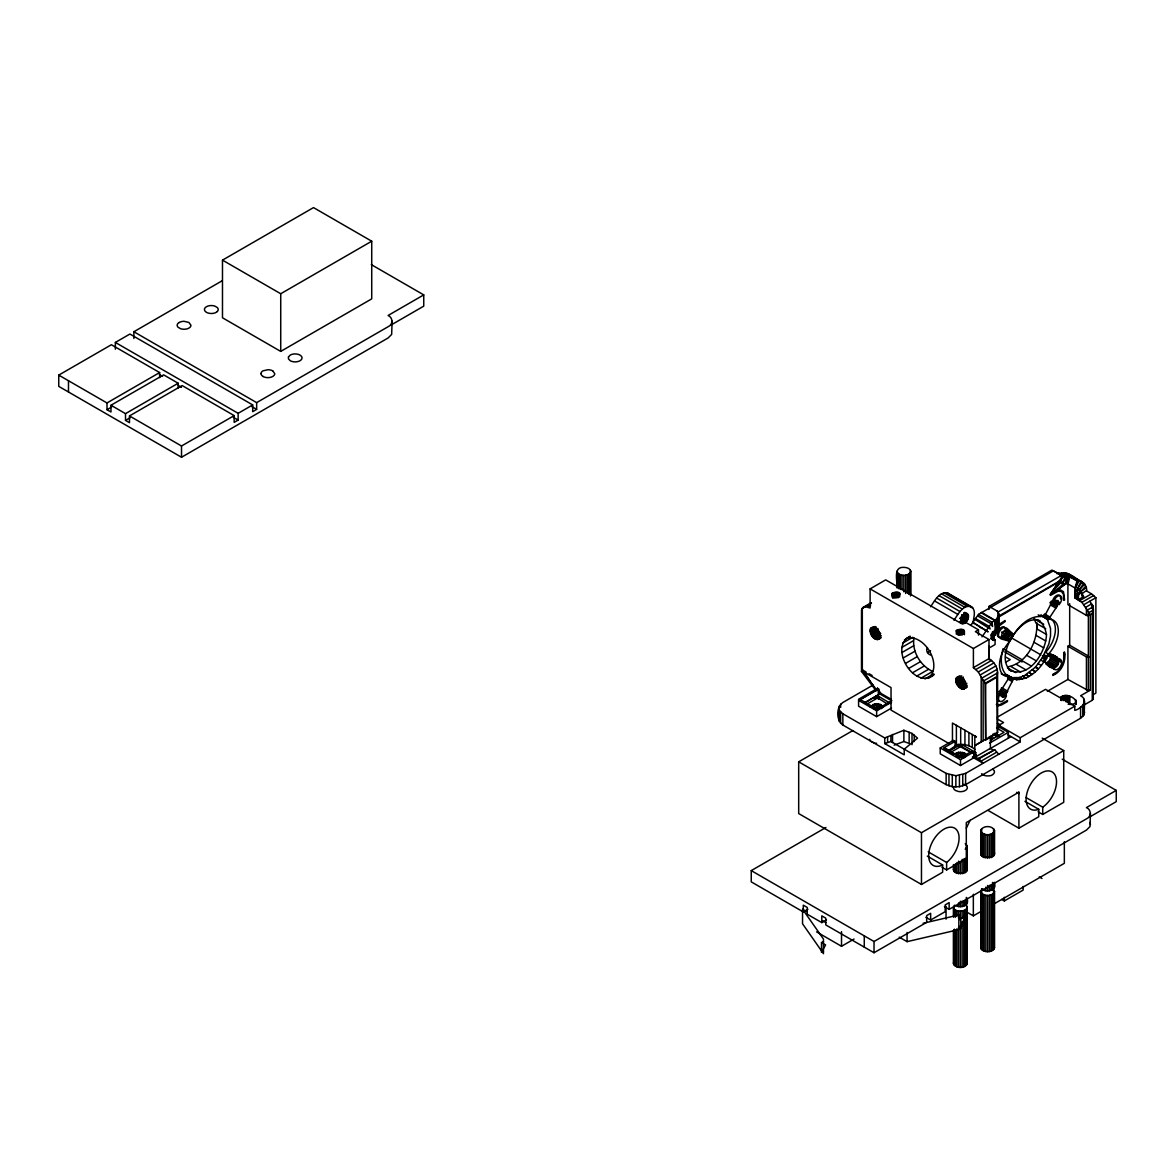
<?xml version="1.0" encoding="UTF-8"?>
<svg xmlns="http://www.w3.org/2000/svg" width="1175" height="1175" viewBox="0 0 1175 1175"><rect width="100%" height="100%" fill="white"/><g stroke="black" fill="none" stroke-linecap="round" stroke-linejoin="round"><path stroke-width="1.5" d="M958.536 746.14L962.046 745.728L961.826 747.447L971.123 752.587M947.843 751.192C962.252 740.617 955.172 747.168 962.017 747.329C964.176 744.025 959.373 744.186 956.391 744.656L956.391 725.327M997.237 611.117L998.721 614.246L998.735 628.346L992.067 638.025L995.078 639.729L995.078 644.561L988.998 648.071M988.204 810.486L1018.901 828.199L1018.901 792.2L1017.271 792.773M1088.373 611.837L1090.327 614.745L1090.327 690.136L1088.373 690.606L1088.373 611.837L1081.881 602.349L1074.978 598.016L1075.419 590.158L1077.343 589.042L1080.589 591.436L1077.343 589.042M1079.105 590.056L1077.167 591.172L1076.741 599.03L1077.416 593.404L1080.368 591.701L1083.614 596.636L1081.778 595.637M1083.614 596.636L1078.107 599.823L1078.782 594.197L1081.734 592.494M998.794 616.978L1060.364 581.023L1061.862 583.417L1065.842 576.763L1069.97 576.94L1077.049 581.023C1082.439 579.848 1086.669 585.312 1086.757 590.261L1081.749 593.918M955.892 680.663C956.009 672.1 966.393 679.664 965.571 684.996C965.453 693.558 955.069 685.98 955.892 680.663L961.737 677.285M1063.052 584.004L1056.134 591.069L1060.408 589.909L1063.463 591.686L1064.594 599.882L1063.727 600.41L1063.463 594.271L1061.524 591.51L1058.161 591.216L1050.377 595.402L1050.377 594.388L1065.182 584.269L1062.42 583.769L1066.401 577.116M1061.04 700.418L1061.201 696.981C1065.945 693.235 1073.832 696.893 1076.359 701.387L1074.728 703.634L1070.836 704.574M1001.217 673.789A23.324 13.468 -60 0 0 1006.358 674.993L1016.551 679.87L1025.687 678.166L1022.823 676.007L1025.687 678.166C1034.235 674.244 1041.344 666.959 1045.486 658.969L1042.563 657.28L1048.849 644.047L1050.538 635.881L1050.538 628.419L1047.439 619.636L1041.05 614.907M1042.563 657.28L1035.469 667.224L1025.995 674.406L1028.918 676.55L1025.995 674.861L1019.592 677.578L1010.955 677.652M958.536 745.009C963.221 743.305 970.756 745.626 974.824 749.327M866.46 704.368L875.346 699.242L874.964 696.76L874.964 697.891M1009.442 635.278L1008.194 637.438L1011.117 639.127L1008.826 640.772L1001.247 636.909L1005.022 634.162L1005.506 629.536L1012.336 633.472L1012.365 636.967L1009.442 635.278L1011.176 632.532M1005.227 695.071L1012.644 680.575L1012.365 678.092L1008.194 675.684M1007.665 666.857C1027.023 663.493 1038.083 641.124 1036.717 622.721L1036.717 628.845L1046.47 634.471C1046.088 652.096 1028.801 680.046 1008.752 669.735M1054.313 669.148A5.802 3.349 -60 0 1 1052.624 667.708C1048.922 667.62 1043.87 663.008 1045.486 658.969M1057.867 603.906L1056.766 606.755L1049.936 602.819L1051.434 601.101L1054.753 603.01L1053.255 604.728L1054.357 599.309M1051.052 654.681L1049.936 660.1L1045.794 663.772L1053.784 668.384A5.802 3.349 -60 0 0 1060.54 666.225A5.802 3.349 -60 0 0 1059.042 659.293L1050.626 653.741M1054.357 601.879L1059.042 604.582L1057.926 600.44L1053.784 601.541L1052.624 600.866L1045.515 614.319L1045.486 617.844L1040.83 615.406M1053.784 668.384L1057.926 664.712L1059.042 659.293M973.076 623.661C973.135 618.314 976.689 611.044 971.696 606.858L948.298 593.36C939.721 590.335 934.58 601.115 930.6 606.741M996.782 676.638L997.369 733.229L985.678 739.986L985.091 683.38L996.782 676.638C999.22 669.618 995.005 662.318 988.983 658.632L988.983 639.508L975.353 631.636L978.496 629.815L978.496 635.117M1083.512 705.323L1092.28 700.256L1092.28 613.629L1093.088 609.12L1092.28 605.154L1089.842 601.203M956.421 755.951L956.905 752.734L958.565 752.338L963.794 752.734L966.996 755.158M1019.636 677.343L1022.558 679.033M873.936 708.657L874.773 703.957L880.002 704.354L883.203 706.777M958.007 755.466L958.565 752.338L958.565 757.743M932.877 675.757C913.107 688.932 888.711 646.617 910.155 636.174M920.98 678.195L932.671 671.439C920.392 665.873 911.727 651.332 913.974 637.863M964.146 623.44L961.165 621.56L964.146 623.44C968.435 621.531 970.961 613.556 964.587 612.351M896.951 587.823C897.715 581.302 892.589 566.688 903.825 567.349C906.468 567.422 910.243 568.23 910.713 571.329L910.713 595.152M980.743 854.254L980.743 830.666C982.344 825.217 992.904 825.217 994.52 830.666L994.52 854.254M965.218 904.368C973.429 911.976 949.679 914.209 954.379 905.191M980.978 948.71L980.978 890.4L980.978 948.71C983.886 952.881 992.846 952.94 994.52 947.682L994.52 891.428L992.493 888.608M953.454 930.762L953.454 963.427C955.069 968.876 965.63 968.876 967.231 963.427L967.231 907.173M980.743 947.682L981.654 945.699M391.187 324.946L423.749 306.146L423.749 294.896L388.088 315.488C393.155 317.573 393.17 324.667 388.088 326.738L256.649 402.628L133.877 331.747L133.877 338.488M1090.327 690.136L1080.589 695.762C1089.225 700.153 1081.206 709.024 1074.773 710.361L1074.773 706.204L1045.544 689.328L997.34 717.161M873.04 685.069L842.842 702.503C836.101 707.042 836.086 720.481 842.842 725.019L946.125 784.65L952.293 786.707L959.432 786.707L965.6 784.65L1080.574 718.263L1084.158 714.694L1084.613 701.387M1089.578 817.051L1116.25 801.644L1116.25 790.393L1086.434 807.607C1091.502 809.692 1091.502 816.772 1086.434 818.857L874.024 941.498L751.251 870.616L751.251 881.867L803.289 911.932L807.93 909.244M1090.459 813.232L1090.003 826.539L1086.434 830.108L949.15 909.362L944.436 906.645M838.803 719.394L839.273 717.323M910.713 571.329C909.112 576.778 898.552 576.778 896.951 571.329M965.218 843.606L967.231 846.411L965.218 849.231M953.454 963.427L953.689 962.398M955.481 905.484C960.181 908.319 969.507 906.145 967.231 899.051M994.52 830.666C992.904 836.115 982.344 836.115 980.743 830.666M981.654 888.917C986.045 892.927 996.899 890.944 994.52 883.292M994.52 891.428C992.904 896.877 982.344 896.877 980.743 891.428M1065.182 584.269L1066.841 577.395L1053.299 570.874L978.481 614.437L972.841 622.339L988.116 631.856L972.768 622.456L971.005 625.056M1003.127 648.585C999.617 659.998 1000.307 674.7 1012.644 678.709M1016.595 677.902L1019.518 679.591M865.079 673.187L876.139 690.871L861.51 671.424L861.51 610.045L863.228 607.328L871.027 602.819M1089.563 615.142L1086.434 615.362L1067.913 604.67L1067.913 583.887L1069.97 576.94M1074.978 598.016L1074.978 587.97L1077.049 581.023M958.844 927.046L960.797 928.177L964.895 916.133L960.797 918.498L958.844 917.381M1013.717 677.931L1016.639 679.605M1038.186 614.892L1043.753 617.095M992.053 637.981C1006.446 621.355 982.065 638.936 995.078 639.729M1047.777 654.431L1046.925 656.722A9.65 5.567 -60 0 1 1044.178 660.879M998.251 625.923C998.735 637.746 993.786 630.255 996.767 618.931L998.721 614.246M1041.109 616.581C1028.859 615.538 1017.756 627.068 1012.365 636.967M991.979 638.657L996.606 631.871M1079.032 580.817L1075.624 587.897L1077.681 580.949L1063.801 572.93M1081.059 581.449L1077.637 588.528L1082.234 581.816C1075.081 578.834 1068.516 570.58 1060.026 573.459L1059.013 572.812M966.291 828.199L970.124 820.356M1011.117 639.127L1009.281 641.947A23.324 13.468 -60 0 0 999.528 664.947A23.324 13.468 -60 0 0 1009.281 676.683L1011.117 677.373L1008.077 679.165L999.984 692.046A5.802 3.349 -60 0 0 997.281 697.818A5.802 3.349 -60 0 0 999.587 700.99M1043.811 655.121L1046.734 656.81L1048.57 654.005A23.324 13.468 -60 0 0 1058.322 631.004A23.324 13.468 -60 0 0 1048.57 619.254L1045.647 617.565M821.501 952.264L825.599 944.95L821.501 942.585L821.501 952.264L823.455 951.133M928.485 678.283C942.938 665.476 925.459 634.97 907.232 637.863M1059.351 580.509L1050.377 594.388L1060.966 582.403M992.053 637.731L993.962 634.823M996.811 630.446L998.721 627.523M1048.57 619.254L1046.734 618.564L1049.995 617.066L1056.766 606.755M953.982 620.238C957.963 614.613 963.103 603.832 971.696 606.858M982.006 636.85L992.126 622.309L996.767 618.931M1058.675 582.403L1050.377 594.388L1060.129 581.346M869.897 706.777L874.773 703.957L874.773 707.556M956.332 630.578C958.227 642.901 972.944 624.748 956.332 630.578L956.332 634.118M1092.28 700.256L1093.088 699.14L1093.337 609.061L1092.53 605.096L1092.28 608.797M992.405 637.805L998.618 629.154L998.559 613.438M1061.48 700.52L1061.201 696.981L1060.643 699.404M892.031 593.448C893.822 605.757 908.686 587.662 892.031 593.448L892.031 596.988M995.974 619.622L996.62 632.341L997.413 631.489L997.413 618.212M992.288 638.128L998.353 629.962L998.412 611.793L1061.289 575.486L1061.289 579.995L1060.129 581.566M992.361 632.238L995.254 634.309L993.198 636.967M992.258 638.275L995.254 634.309L992.86 632.914M992.567 631.959L995.886 633.457L997.957 630.74L997.957 617.462M890.65 703.531L878.283 696.173L875.845 696.246L874.92 697.407L878.518 697.656M1046.734 656.81L1049.025 654.71L1056.766 657.045L1057.867 658.617A5.802 3.349 -60 0 1 1059.967 659.366M863.038 670.249L861.51 671.424L863.038 670.249L866.063 671.997M997.883 626.877L1005.139 621.516L1005.11 620.518L999.47 624.131M1085.7 586.281L1080.163 592.112L1086.42 587.544M927.486 647.733C925.254 650.186 927.971 654.842 931.026 655.092M1063.713 584.137L1056.134 591.069L1065.196 584.034M884.731 737.944L903.883 730.262L912.02 733.45L917.528 738.15L904.221 749.209L904.221 754.835L884.731 743.569L884.731 737.944L842.842 713.768L839.258 710.199L838.803 708.143M964.675 680.663L956.817 683.909L963.735 678.665M954.379 754.188L956.905 752.734L956.905 756.333M981.654 889.431L982.755 888.608M179.188 322.464L178.086 323.287A6.903 3.995 0 0 0 178.071 327.252L180.612 328.721A6.903 3.995 0 0 0 187.501 328.721L188.925 328.089A6.83 3.951 0 0 0 190.938 325.284L188.925 322.464L184.049 321.304A6.83 3.951 0 0 0 179.261 322.508M878.195 639.406C882.866 635.558 876.418 624.689 870.939 627.861C867.723 633.31 875.434 643.548 881.132 637.717M963.324 677.05L956.2 682.264L963.515 678.048M1006.402 695.747A5.802 3.349 -60 0 1 999.646 701.387A5.802 3.349 -60 0 1 1001.144 692.721L1002.26 696.863L1006.402 695.747L998.897 691.414M966.129 686.332L961.282 688.741L966.496 684.981M1065.842 576.763L1063.786 576.793L1060.129 579.319L1061.289 579.995L998.412 616.288M1060.203 580.2L1063.786 576.793L1056.957 572.857L1057.045 573.738M960.915 676.932L955.921 679.209L960.43 676.227M966.775 687.213L963.632 689.02L966.658 687.111M959.358 676.095L956.274 678.004L959.197 676.315M975.47 755.334L975.661 752.955M222.486 260.13L313.505 207.593L371.726 241.213L371.726 298.861L280.722 351.398L222.486 317.779L222.486 260.13L280.722 293.75L371.726 241.213M392.127 321.113L391.657 334.434L388.088 337.989L181.523 457.251L58.75 386.369L58.75 375.119L111.39 344.73L159.638 372.563L159.638 377.616M115.37 349.181L115.37 342.439L129.911 334.038L252.684 404.92L252.684 411.676L256.649 409.37L256.649 402.628M133.877 331.747L222.251 280.722M58.75 375.119L106.998 402.952L159.638 372.563M106.998 402.952L106.998 409.708L110.979 411.999L110.979 405.243L163.619 374.854L178.159 383.241L178.159 388.308M106.998 409.708L111.64 407.02M110.979 405.243L125.505 413.644L178.159 383.241M125.505 413.644L125.505 420.386L129.485 422.692L129.485 415.935L182.125 385.547L234.163 415.612L234.163 422.368L238.143 420.062L238.143 413.321L252.684 404.92M125.505 420.386L130.161 417.712M181.523 457.251L181.523 446.001L234.163 415.612M863.228 607.328L865.241 606.697L870.117 608.004L870.117 588.881L885.7 579.877L961.708 623.763L964.851 621.942L978.496 629.815M861.936 608.606L871.483 603.098M867.591 606.932L870.704 605.14M873.289 627.171L870.367 628.86L875.272 626.51M875.977 626.774L870.132 630.153L876.021 627.538M876.065 628.287L870.205 631.665L877.784 628.463M877.931 629.066L870.616 633.296L878.371 630.094M878.636 630.696L871.321 634.911L879.238 631.651M879.59 632.223L872.291 636.439L880.31 633.031M880.736 633.531L873.422 637.746L879.899 634.882M880.516 635.381L874.67 638.759L881.162 635.69M880.325 636.865L875.948 639.391L880.78 636.938M880.075 637.922L877.152 639.611L880.339 637.863M904.442 639.905L910.287 636.527M902.562 643.18L912.799 637.276M901.724 647.484L913.416 640.727M901.989 652.507L913.68 645.751M989.056 609.384L989.056 606.388L1051.933 570.095L1061.289 575.486M903.34 657.897L915.031 651.156M905.675 663.317L917.367 656.561M927.486 652.522L930.571 650.744M908.833 668.369L920.539 661.613M864.785 702.856L880.751 693.294L877.534 688.3L858.587 699.242L858.587 706.219L876.668 716.647L891.546 708.055M860.35 699.58L878.694 688.976M912.623 672.717L924.314 665.961M864.594 702.753L879.84 693.955L890.665 700.197M916.764 676.066L928.456 669.324M870.117 588.881L973.399 648.512L988.983 639.508M924.975 678.959L933.743 673.892M931.29 676.242L934.213 674.553M891.869 700.667L877.064 709.215L860.159 699.463L878.371 688.947L878.562 694.91L878.562 689.064L877.387 688.388M891.546 702.209L876.668 710.802L858.587 700.359M941.998 867.282L946.609 869.941L946.609 862.465A21.503 12.411 -60 0 0 956.274 829.447A21.503 12.411 -60 0 0 930.659 845.721A21.503 12.411 -60 0 0 942.644 864.976L942.644 872.232L921.464 884.452L798.692 813.57L798.692 761.826L852.815 730.571M1079.619 600.689L1091.502 593.83L1095.878 597.722L1095.878 693.118L1092.868 694.866M1081.881 602.349L1093.763 595.475M997.59 671.924L997.59 732.422L974.809 745.582L983.137 740.764L983.137 680.266L978.276 671.953L973.399 667.635L988.983 658.632M1083.996 604.582L1095.878 597.722M955.921 679.209L961.767 675.831M975.926 669.471L991.509 660.482M1085.817 607.24L1091.663 603.862M956.817 683.909L964.132 679.679M978.276 671.953L993.859 662.95M1087.521 609.957L1092.985 606.887M965.013 681.25L957.698 685.48L965.688 682.117M964.631 683.483L958.785 686.861L966.863 683.336M980.288 674.905L995.886 665.917M1089.313 612.381L1092.691 610.427M960.004 687.977L965.865 684.599M1005.536 662.333L1010.221 659.63L1005.536 656.928M961.282 688.741L967.128 685.363M1090.327 614.745L1092.28 613.629M962.516 689.093L966.908 686.553M982.109 677.975L997.164 669.295M963.632 689.02L966.555 687.331M983.137 680.266L983.96 680.736L997.252 673.069M983.96 680.736L985.678 683.718L997.369 676.976M1047.351 691.311L1067.913 679.444L1067.913 646.25L1069.676 645.237L1088.035 655.826M1067.913 646.25L1086.434 656.928L1089.563 656.722M953.41 753.763L944.186 747.682L961.106 757.449L972.151 751.075L973.752 752L973.752 757.846L960.504 765.498L940.235 753.807L940.235 747.946L953.38 740.367L955.113 741.366L955.113 747.212L948.152 751.236M944.186 747.682L955.113 741.366M958.727 745.126L954.922 747.094M948.695 751.251L959.02 745.303M949.826 752.867L959.02 747.55M998.765 728.103L998.765 725.327L1003.567 722.552L997.34 718.953M751.251 870.616L825.922 827.494M997.59 732.422L990.393 736.578L990.393 748.343L974.809 757.332L979.127 758.727L994.711 749.723L998.735 754.262M990.496 740.118L1004.023 732.319L996.532 727.986M940.235 747.946L960.504 759.652L973.752 752M989.57 743.129L1008.312 732.319L1008.312 738.164M973.326 756.245L975.852 755.011L973.517 756.362M989.57 748.974L1011.043 736.578M977.541 758.918L994.711 749.723M998.765 725.327L1020.208 737.709L1074.773 706.204M979.127 758.727L981.022 761.194L996.62 752.206M884.731 743.569L890.914 741.513L946.125 773.385L955.862 775.72L965.6 773.385L1020.208 741.866L1020.208 737.709M798.692 761.826L921.464 832.708L1063.727 750.575L1063.727 802.319L1042.724 814.451L1038.112 811.793M1018.901 792.2L966.291 822.573L966.32 871.997M803.289 911.932L803.289 905.176L807.254 907.467L807.254 914.223L821.795 922.61L826.436 919.937M946.609 869.941L966.291 858.572M1018.901 828.199L1038.759 816.743L1038.759 809.296A21.503 12.411 -60 0 1 1028.83 787.735A21.503 12.411 -60 0 1 1054.445 774.061A21.503 12.411 -60 0 1 1042.739 807.166M821.501 942.585L823.455 941.469M816.581 931.878L841.52 946.286L854.049 939.045M821.795 922.61L821.795 915.868L825.775 918.16L825.775 924.916L874.024 952.749L926.664 922.346L926.664 915.604L930.644 913.298L930.644 920.054L945.17 911.668L945.17 904.912L949.15 902.62L949.15 909.362M967.04 912.226L973.341 915.854L981.184 911.33M993.727 904.074L1064.344 863.317L1064.344 841.697M1001.688 899.404L1004.346 900.946L1023.146 890.077L1023.146 886.42M998.794 637.232A5.802 3.349 -60 0 1 999 629.58A5.802 3.349 -60 0 1 1005.227 628.228L1006.402 628.904L1002.26 632.576L1001.144 637.996L999.984 637.32L1001.085 638.906L1008.077 640.845M894.146 745.141L903.883 741.513L909.156 743.437L909.156 732.187M1093.088 699.14L1093.337 609.061M923.139 923.286L958.844 914.958L958.844 929.587L907.071 941.66L899.242 937.136M1082.248 595.842L1082.909 596.709M1005.227 628.228L1007.151 628.405L1012.336 633.472M997.443 706.028L1001.717 704.868L1007.474 701.548L1007.474 700.55L999.69 704.721L996.327 704.427M1045.104 660.908L1044.223 660.982L1045.207 661.775M960.181 621.869L963.162 623.705C957.478 622.471 963.015 611.705 967.715 614.158M1067.913 679.444L1088.373 690.606M989.409 736.593L993.595 738.443M1068.09 704.148L1069.412 704.457M1046.47 634.471C1038.142 592.141 987.764 653.608 1011.528 671.336M1012.365 678.092L1014.098 678.842M1054.416 673.437L1055.4 673.877M262.98 376.47L264.404 377.102A6.903 3.995 0 0 0 271.293 377.102L272.718 376.47A6.83 3.951 0 0 0 274.744 373.665L272.718 370.845M963.882 784.254L966.408 785.708A6.903 3.995 0 0 1 966.408 789.688L965.307 790.511A6.859 3.966 0 0 1 958.653 791.539L955.569 790.511A6.932 4.01 0 0 1 953.542 787.691A6.903 3.995 0 0 1 953.748 786.663M961.87 615.054L968.244 618.3L963.618 615.347M963.823 613.379L968.494 615.847L964.058 613.13M1060.129 574.81L1063.786 576.793M1067.164 573.429L1083.776 583.255L1079.193 589.967L1084.731 584.122L1065.152 572.798M1061.451 573.18L1068.266 577.116L1066.21 584.063L1067.869 577.189L1061.054 573.253M1086.875 591.157L1091.502 593.83M1067.913 583.887L1074.978 587.97M1075.419 590.158L1077.167 591.172M1081.264 593.698L1082.63 594.491M1077.416 593.404L1078.782 594.197M1075.404 597.297L1078.767 599.074M1088.373 615.832L1086.434 615.362L1086.434 608.518M1055.914 600.205L1059.042 602.011M1054.504 600.513L1059.189 603.216M1053.931 603.318L1057.441 605.345M1050.421 604.905L1055.87 608.062M1044.546 613.923L1049.995 617.066M1043.562 614.863L1049.025 618.021M1044.12 616.185L1048.217 618.549M1042.592 616.229L1046.837 618.549M1045.324 618.006L1048.247 619.695M1037.878 619.724L1040.462 621.222M1033.971 618.608L1043.723 624.233M1045.765 628.757L1036.027 623.132L1034.661 620.121M1088.373 657.398L1086.434 656.928L1086.434 690.136M989.056 606.388L998.412 611.793M1036.027 635.367L1045.765 640.992M1033.971 642.24L1043.723 647.866M981.433 612.366L995.078 620.238L995.078 631.46M946.316 592.655L969.713 606.153M981.022 612.66L994.652 620.532L995.078 624.748M951.353 595.769L973.194 608.371M1052.668 654.681L1056.766 657.045M1053.138 655.195L1057.441 657.677M943.995 592.802L967.377 606.315M1045.324 652.242L1050.626 655.327M1051.199 655.885L1059.189 660.497M978.481 614.437L992.126 622.309L992.537 626.525L991.465 623.925L977.835 616.053M1005.829 630.226L1012.644 634.162M1052.815 657.251L1048.423 654.725L1047.454 655.283L1059.042 661.863M371.315 264.625L423.749 294.896M941.483 593.801L964.866 607.313M1005.932 631.092L1012.747 635.029M1005.829 632.091L1012.644 636.028M1050.626 658.69L1058.616 663.302M1005.506 633.134L1009.413 635.381M938.957 595.578L962.34 609.091M1001.511 632.106L1004.713 633.986M1005.022 634.162L1008.914 636.424M1010.911 637.54L1040.462 654.637M1042.298 655.665L1046.998 658.382M1049.936 660.1L1057.926 664.712M975.456 618.476L989.1 626.363L990.172 628.948L974.898 619.431M1004.375 635.117L1008.268 637.364M1049.055 661.408L1057.045 666.019M1003.612 635.91L1010.441 639.846M1042.284 658.235L1045.207 659.909M963.823 613.144L968.494 615.847M994.153 630.461L996.929 632.062M936.578 598.016L959.96 611.514M1002.818 636.498L1009.633 640.434M1048.012 662.494L1056.002 667.106M963.823 614.319L968.508 617.022M1002.011 636.835L1008.826 640.772M992.713 631.621L995.886 633.457M1046.91 663.302L1054.9 667.914M962.002 614.701L968.244 618.3M992.464 632.106L995.563 633.883M1040.83 660.042L1043.973 661.98M1048.849 666.24L1051.581 667.811M961.502 616.008L967.745 619.622M991.538 633.501L994.549 635.234M934.522 600.924L957.919 614.422M979.025 626.613L982.05 628.361M967.025 620.87L960.974 616.934M1026.495 655.209L1036.233 660.835M959.916 618.373L966.144 621.972L960.151 618.079M960.489 620.136L965.174 622.838L960.695 619.974M991.48 638.392L994.432 640.096M990.657 638.613L993.609 640.331M960.048 621.913L963.162 623.705M1035.381 667.062L1038.392 668.898L1035.469 667.224M1005.124 649.951L1022.382 659.909M1021.56 660.423L1031.297 666.049M1004.654 651.919L1022.088 661.995M1035.263 671.703L1032.311 669.809L1035.234 671.498M1016.257 664.286L1025.995 669.912M1029.197 672.555L1032.149 674.435L1029.227 672.746M1025.995 674.641L1028.918 676.33M1010.955 666.533L1020.708 672.159M1022.779 676.242L1025.702 677.931M1007.416 667.826L1015.773 672.658M1006.681 674.567L1009.604 676.257M1009.589 677.755L1012.747 679.591M1007.9 677.828L1012.644 680.575M1007.577 678.886L1012.336 681.632M1001.497 687.61L1007.827 691.267M1000.821 689.02L1007.151 692.677M999.925 690.327L1006.27 693.984M1000.674 693.896L1005.286 696.555M1001.1 695.248L1004.184 697.025M1000.072 695.35L1003.142 697.127M1042.24 738.164L1063.727 750.575M1062.229 759.197L1116.25 790.393M997.34 723.124L1000.454 724.916M997.369 726.003L1008.312 732.319M1007.974 734.816L1020.208 741.866M995.592 733.802L999.998 736.343M994.623 733.464L999.323 736.167M994.344 733.523L998.985 736.211M992.787 734.169L997.428 736.842M869.074 673.73L872.1 675.478M976.41 736.887L952.455 723.051L952.455 742.086M990.393 748.343L993.125 749.914M879.576 692.618L891.384 699.433M962.413 744.862L976.058 752.734M875.346 699.242C877.152 695.997 884.746 702.87 887.61 704.045M962.413 747.109L976.058 754.982M949.297 743.731L891.032 710.097L891.032 687.595L862.318 671.013L862.318 608.165M972.357 757.038L973.752 757.846M956.494 755.54L959.564 757.317M943.98 748.548L953.219 753.88M956.303 755.657L959.373 757.434M1018.901 793.712L1016.566 792.361M1025.834 797.428L1042.724 807.181L1042.724 814.451M1024.938 801.321L1038.759 809.296M251.935 406.653L256.649 409.37M115.37 342.439L238.143 413.321M1039.258 876.902L1041.99 878.474M159.447 374.634L162.591 376.441M178.336 385.532L181.479 387.353M233.414 417.345L238.143 420.062M928.191 851.831L946.609 862.465M927.295 856.105L942.644 864.976M925.915 917.322L930.644 920.054M804.097 910.052L807.225 911.859M822.808 920.862L825.922 922.654M976.234 736.784L974.809 735.961L974.809 758.462L983.137 763.265L981.022 761.194M129.485 415.935L181.523 446.001M992.86 769.302C996.987 771.74 992.508 776.132 989.13 775.838A6.815 3.936 0 0 1 983.96 775.28L981.58 773.737M1068.339 573.797L1070.836 576.102M990.643 634.823L993.066 637.114M948.298 593.36L949.797 594.858M1038.377 663.89L1041.109 665.3M862.23 670.646L876.741 690.18M993.595 884.937L994.52 886.919M966.305 867.165L967.231 869.148A6.83 3.951 0 0 1 965.218 871.953L963.794 872.599A6.903 3.995 0 0 1 956.905 872.599L954.379 871.13A6.903 3.995 0 0 1 953.439 869.133M966.32 900.682L967.231 902.679M993.595 945.699L994.52 947.682M966.305 961.444L967.231 963.427M803.582 910.654L823.455 939.045L823.455 953.674L802.54 923.785L802.54 909.156M877.534 688.3L878.9 691.179M1084.143 710.581L1084.613 712.637M1090.003 822.427L1090.459 824.483M961.238 756.773L960.342 752.206L960.342 757.611M877.74 709.92L876.55 703.825L876.668 716.647M962.957 757.038L962.119 752.338L962.119 757.743M879.164 708.657L878.327 703.957L878.327 709.362M991.553 740.191L991.068 736.989L991.068 740.588M964.264 755.951L963.794 752.734L963.794 758.139M880.472 707.57L880.002 704.354L880.002 707.952M1064.242 652.345L1064.594 654.96M965.586 756.641L965.218 753.366L965.218 756.964M881.779 708.261L881.412 704.985L881.412 708.584M1075.771 703.223L1075.61 699.801L1075.61 704.618M1076.212 704.016L1076.168 700.564L1076.168 703.781M1092.53 605.096L1092.53 608.723M1084.143 699.331L1084.158 714.694M1082.777 705.367L1082.777 716.618M1080.574 707.012L1080.574 718.263M1069.676 603.656L1069.676 645.237M1069.867 696.32L1069.867 704.354M1068.721 695.82L1068.721 703.854M1067.399 695.497L1067.399 701.93M1065.975 695.394L1065.975 701.813M1064.535 695.497L1064.535 700.329M1063.213 695.82L1063.213 700.638M1062.068 696.32L1062.068 699.536M1061.201 696.981L1061.201 700.197M1045.677 655.312L1045.677 660.423M1004.346 897.289L1004.346 900.946M994.285 829.638L994.285 855.297M994.285 882.263L994.285 887.962M994.285 890.4L994.285 948.71M994.123 636.718L994.123 640.008M993.595 828.683L993.595 856.252M993.595 883.468L993.595 888.917M993.595 889.431L993.595 949.664M993.257 637.144L993.257 640.478M992.493 833.486L992.493 857.074M992.493 882.484L992.493 889.739M992.493 894.234L992.493 950.487M991.068 834.118L991.068 857.706M991.068 884.922L991.068 890.371M991.068 894.865L991.068 951.133M989.409 834.514L989.409 858.102M989.409 885.318L989.409 890.768M989.409 895.262L989.409 951.53M989.218 646.162L989.218 659.939M987.632 834.647L987.632 858.235M987.632 885.451L987.632 890.9M987.632 895.394L987.632 951.662M985.84 834.514L985.84 858.102M985.84 887.14L985.84 890.768M985.84 895.262L985.84 951.53M985.678 683.718L985.678 739.986M984.18 834.118L984.18 857.706M984.18 894.865L984.18 951.133M982.755 833.486L982.755 857.074M982.755 894.234L982.755 950.487M981.654 828.683L981.654 856.252M981.654 891.252L981.654 949.664M981.198 676.785L981.198 741.895M980.978 829.638L980.978 855.297M973.399 648.512L973.399 667.635M973.341 894.234L973.341 915.854M972.268 734.492L972.268 747.315M968.905 732.554L968.905 745.758M967.231 846.411L967.231 870.014M966.996 845.383L966.996 871.042M966.996 898.008L966.996 903.707M966.996 906.145L966.996 964.455M966.32 897.406L966.32 904.662M966.305 909.171L966.305 965.424M965.6 773.385L965.6 784.65M965.218 858.308L965.218 872.819M965.218 900.035L965.218 905.484M965.218 909.993L965.218 966.247M964.939 730.262L964.939 744.759M964.411 631.195L964.411 634.735M963.97 630.578L963.97 634.118M963.794 858.94L963.794 873.451M963.794 900.682L963.794 906.116M963.794 910.625L963.794 966.878M963.28 630.064L963.28 633.589M962.751 774.663L962.751 785.913M962.354 629.653L962.354 634.955M962.046 744.612L962.017 746.213M962.134 859.336L962.134 873.848M962.134 901.078L962.134 906.513M962.134 911.022L962.134 918.277M962.134 921.905L962.134 967.275M961.297 629.403L961.297 634.706M960.797 918.498L960.797 928.177M960.68 727.795L960.68 744.377M960.504 759.652L960.504 765.498M960.342 861.275L960.342 873.98M960.342 901.21L960.342 906.645M960.342 911.154L960.342 920.231M960.342 925.665L960.342 967.407M960.151 629.315L960.151 634.617M959.432 775.456L959.432 786.707M959.006 629.403L959.006 634.706M958.565 744.539L958.536 747.271M958.565 861.143L958.565 873.848M958.565 902.885L958.565 906.513M958.565 911.022L958.565 918.277M958.565 927.354L958.565 967.275M957.948 629.653L957.948 634.955M957.038 630.05L957.038 633.722M956.905 862.567L956.905 873.451M956.905 910.625L956.905 916.059M956.905 928.764L956.905 966.878M955.862 775.72L955.862 786.971M955.481 863.757L955.481 872.819M955.481 909.993L955.481 917.249M955.481 929.954L955.481 966.247M954.379 864.741L954.379 871.997M954.379 909.171L954.379 916.427M954.379 929.131L954.379 965.424M953.703 865.593L953.703 871.042M953.689 908.202L953.689 917.278M953.689 929.983L953.689 964.455M953.468 864.565L953.468 870.014M953.454 907.173L953.454 916.25M952.293 775.456L952.293 786.707M948.974 774.663L948.974 785.913M946.125 773.385L946.125 784.65M946.051 906.351L946.051 919.158M921.464 832.708L921.464 884.452M914.209 735.109L914.209 741.528M912.02 733.45L912.02 744.7M910.478 570.301L910.478 595.945M909.803 573.312L909.803 593.478M908.701 574.149L908.701 594.3M907.276 574.781L907.276 593.096M907.071 932.509L907.071 941.66M905.617 575.177L905.617 593.492M903.825 575.309L903.825 591.789M903.883 730.262L903.883 741.513M902.047 575.177L902.047 589.835M900.388 574.781L900.388 589.439M899.683 593.463L899.683 597.003M898.963 574.149L898.963 588.807M898.978 592.934L898.978 596.606M898.067 592.523L898.067 597.84M897.862 573.312L897.862 587.97M897.171 572.357L897.171 587.015M897.01 592.273L897.01 597.576M895.864 592.185L895.864 597.488M894.718 592.273L894.718 597.576M893.661 592.523L893.661 597.825M892.736 592.92L892.736 598.222M892.53 734.492L892.53 742.541M890.914 735.888L890.914 741.513M887.595 736.696L887.595 742.321M878.518 696.54L878.518 698.787M878.283 696.173L878.401 698.64M874.964 696.76L874.964 699.022M874.024 941.498L874.024 952.749M873.098 704.354L873.098 707.952M864.271 935.873L864.271 947.123M861.73 612.16L861.73 668.428M842.842 713.768L842.842 725.019M841.52 931.658L841.52 946.286M840.639 704.163L840.639 707.379M840.639 712.109L840.639 723.359M839.273 706.072L839.258 721.45M280.722 293.75L280.722 351.398M68.488 380.744L68.488 391.995M263.082 376.47A6.83 3.951 0 0 1 261.07 373.665M272.747 370.889A6.83 3.951 0 0 0 267.885 369.728L262.98 370.845A6.888 3.98 0 0 0 260.968 373.665M980.728 853.388A6.888 3.98 0 0 0 987.632 857.368A6.83 3.951 0 0 0 992.493 856.208L993.595 855.385A6.903 3.995 0 0 0 993.595 851.405M980.817 853.432A6.83 3.951 0 0 1 981.727 851.449M876.638 743.29A6.859 3.966 0 0 1 874.861 743.158L870.675 741.308A6.888 3.98 0 0 1 869.75 739.325M1001.144 637.996A5.802 3.349 -60 0 1 999.646 631.063A5.802 3.349 -60 0 1 1006.402 628.904M1053.784 601.541A5.802 3.349 -60 0 1 1060.54 595.901A5.802 3.349 -60 0 1 1059.042 604.582M1052.624 600.866A5.802 3.349 -60 0 1 1056.266 595.637A5.802 3.349 -60 0 1 1060.173 596.048M1060.555 597.355A5.802 3.349 -60 0 1 1060.482 598.971M1060.482 660.541A5.802 3.349 -60 0 1 1060.555 662.068M1050.788 618.77A23.324 13.468 -60 0 1 1045.647 652.316M1063.727 659.234C1063.551 665.975 1058.763 671.806 1052.712 674.435L1052.741 675.419C1061.848 671.733 1066.136 661.51 1064.594 652.14L1063.727 652.639L1063.727 659.234M288.477 356.877L288.477 358.933L290.254 360.725A6.888 3.98 0 0 0 295.131 361.885A6.83 3.951 0 0 0 300.007 360.725L301.108 359.902A6.903 3.995 0 0 0 301.094 355.922L300.007 355.1A6.83 3.951 0 0 0 295.131 353.939A6.888 3.98 0 0 0 290.254 355.085L288.477 356.877M217.302 311.522L216.2 312.344A6.83 3.951 0 0 1 211.338 313.505A6.888 3.98 0 0 1 204.435 309.524A6.83 3.951 0 0 1 206.462 306.719L207.887 306.088A6.903 3.995 0 0 1 214.761 306.073L217.302 307.542A6.903 3.995 0 0 1 217.302 311.522M968.229 614.877L965.101 613.071L968.229 614.877"/></g></svg>
